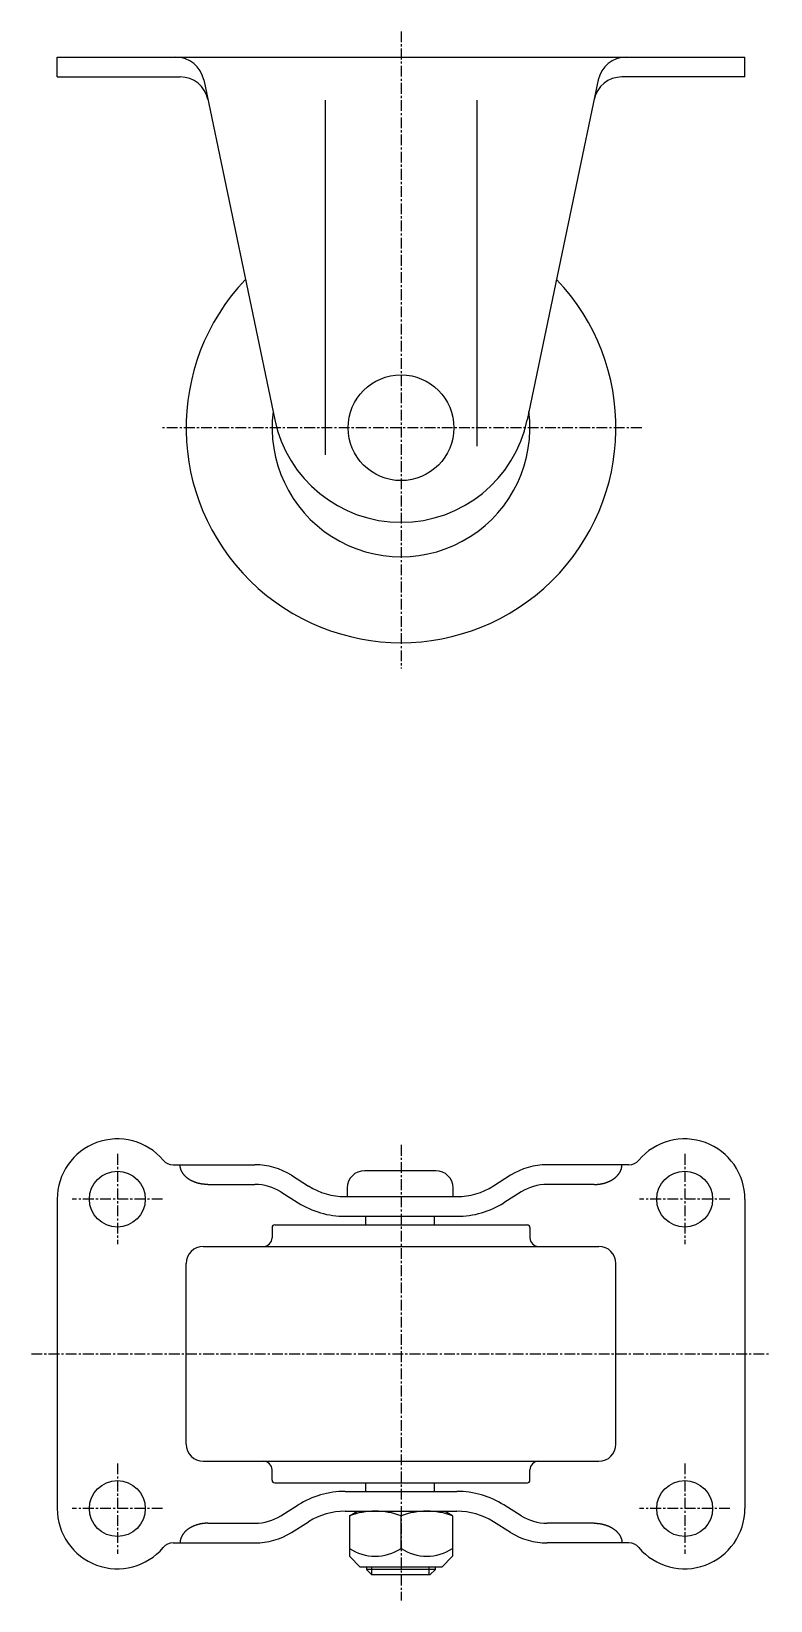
# Model space of a CAD drawing. Extents: x -3290 to -3105, y -737 to -442.
# Drawn here: x -3190.6 to -3104.6, y -736.6 to -554.1 of the extents above; entities that cross this region are included whole.
import ezdxf

# ---------------------------------------------------------------- set-up
doc = ezdxf.new("R2010")
doc.units = 0
doc.linetypes.add('CENTER', pattern=[2, 1.25, -0.25, 0.25, -0.25])
doc.layers.get('0').update_dxf_attribs({"linetype": 'CONTINUOUS'})
doc.layers.add('CENTER', color=1, linetype='CENTER')

msp = doc.modelspace()

# ---------------------------------------------------------------- linework, layer by layer
at = {"color": 7, "linetype": 'CONTINUOUS'}
for p, q in [((-3187.62, -557.12), (-3107.62, -557.12)), ((-3187.62, -559.42), (-3187.62, -557.12)), ((-3107.62, -559.42), (-3107.62, -557.12)), ((-3187.62, -559.42), (-3173.32, -559.42)), ((-3170.57, -559.74), (-3162.31, -599.29)), ((-3124.67, -559.74), (-3132.94, -599.29)), ((-3107.62, -559.42), (-3121.92, -559.42)), ((-3156.43, -562.12), (-3156.43, -603.36)), ((-3138.82, -562.12), (-3138.82, -602.36)), ((-3174.14, -685.94), (-3164.62, -685.94)), ((-3121.1, -685.94), (-3130.62, -685.94)), ((-3160.37, -687.17), (-3158.38, -688.42)), ((-3143.57, -686.64), (-3151.87, -686.64)), ((-3134.88, -687.17), (-3136.87, -688.42)), ((-3187.62, -689.94), (-3187.62, -725.94)), ((-3170.09, -688.24), (-3164.62, -688.24)), ((-3161.59, -689.11), (-3159.6, -690.37)), ((-3154.12, -689.64), (-3141.12, -689.64)), ((-3153.87, -688.64), (-3153.87, -689.64)), ((-3141.57, -689.64), (-3141.57, -688.64)), ((-3133.65, -689.11), (-3135.65, -690.37)), ((-3125.15, -688.24), (-3130.62, -688.24)), ((-3107.62, -689.94), (-3107.62, -725.94)), ((-3162.62, -693.24), (-3162.62, -694.44)), ((-3162.32, -692.94), (-3132.92, -692.94)), ((-3154.12, -691.94), (-3141.12, -691.94)), ((-3151.72, -692.94), (-3151.72, -691.94)), ((-3143.72, -692.94), (-3143.72, -691.94)), ((-3132.62, -693.24), (-3132.62, -694.44)), ((-3170.62, -695.44), (-3124.62, -695.44)), ((-3172.62, -718.44), (-3172.62, -697.44)), ((-3122.62, -718.44), (-3122.62, -697.44)), ((-3170.62, -720.44), (-3124.62, -720.44)), ((-3162.62, -722.64), (-3162.62, -721.44)), ((-3132.62, -722.64), (-3132.62, -721.44)), ((-3162.32, -722.94), (-3132.92, -722.94)), ((-3154.12, -723.94), (-3141.12, -723.94)), ((-3151.72, -723.94), (-3151.72, -722.94)), ((-3143.72, -723.94), (-3143.72, -722.94)), ((-3161.59, -726.77), (-3159.6, -725.52)), ((-3154.12, -726.24), (-3141.12, -726.24)), ((-3153.62, -726.78), (-3152.7, -726.24)), ((-3141.62, -726.78), (-3142.55, -726.24)), ((-3133.65, -726.77), (-3135.65, -725.52)), ((-3170.09, -727.64), (-3164.62, -727.64)), ((-3160.37, -728.72), (-3158.38, -727.47)), ((-3153.62, -726.78), (-3153.62, -731.49)), ((-3147.62, -730.56), (-3147.62, -726.78)), ((-3141.62, -726.78), (-3141.62, -731.49)), ((-3134.88, -728.72), (-3136.87, -727.47)), ((-3125.15, -727.64), (-3130.62, -727.64)), ((-3174.14, -729.94), (-3164.62, -729.94)), ((-3121.1, -729.94), (-3130.62, -729.94)), ((-3152.37, -732.74), (-3153.62, -731.49)), ((-3142.87, -732.74), (-3141.62, -731.49)), ((-3142.87, -732.74), (-3152.37, -732.74)), ((-3151.62, -732.74), (-3151.62, -733.02)), ((-3143.62, -733.02), (-3151.62, -733.02)), ((-3151.62, -733.02), (-3151, -733.64)), ((-3151, -733.64), (-3151, -732.74)), ((-3144.25, -733.64), (-3151, -733.64)), ((-3144.34, -733.64), (-3144.34, -732.74)), ((-3143.62, -733.02), (-3144.25, -733.64)), ((-3143.62, -733.02), (-3143.62, -732.74))]:
    msp.add_line(p, q, dxfattribs=at)
for points in [[(-3170.09, -688.24, 0), (-3170.13, -688.24, 0), (-3170.17, -688.24, 0), (-3170.21, -688.24, 0), (-3170.25, -688.24, 0), (-3170.29, -688.24, 0), (-3170.33, -688.24, 0), (-3170.37, -688.23, 0), (-3170.41, -688.23, 0), (-3170.45, -688.23, 0), (-3170.49, -688.22, 0), (-3170.53, -688.22, 0), (-3170.57, -688.22, 0), (-3170.61, -688.21, 0), (-3170.65, -688.21, 0), (-3170.68, -688.2, 0), (-3170.72, -688.2, 0), (-3170.76, -688.19, 0), (-3170.8, -688.19, 0), (-3170.84, -688.18, 0), (-3170.88, -688.17, 0), (-3170.92, -688.17, 0), (-3170.96, -688.16, 0), (-3170.99, -688.15, 0), (-3171.03, -688.14, 0), (-3171.07, -688.13, 0), (-3171.11, -688.13, 0), (-3171.14, -688.12, 0), (-3171.18, -688.11, 0), (-3171.22, -688.1, 0), (-3171.26, -688.09, 0), (-3171.29, -688.08, 0), (-3171.33, -688.07, 0), (-3171.37, -688.06, 0), (-3171.4, -688.04, 0), (-3171.44, -688.03, 0), (-3171.47, -688.02, 0), (-3171.51, -688.01, 0), (-3171.55, -688, 0), (-3171.58, -687.98, 0), (-3171.62, -687.97, 0), (-3171.65, -687.96, 0), (-3171.69, -687.94, 0), (-3171.72, -687.93, 0), (-3171.75, -687.91, 0), (-3171.79, -687.9, 0), (-3171.82, -687.89, 0), (-3171.85, -687.87, 0), (-3171.89, -687.86, 0), (-3171.92, -687.84, 0), (-3171.95, -687.82, 0), (-3171.99, -687.81, 0), (-3172.02, -687.79, 0), (-3172.05, -687.77, 0), (-3172.08, -687.76, 0), (-3172.11, -687.74, 0), (-3172.14, -687.72, 0), (-3172.17, -687.7, 0), (-3172.2, -687.68, 0), (-3172.23, -687.66, 0), (-3172.26, -687.65, 0), (-3172.29, -687.63, 0), (-3172.32, -687.61, 0), (-3172.35, -687.59, 0), (-3172.38, -687.57, 0), (-3172.41, -687.55, 0), (-3172.43, -687.53, 0), (-3172.46, -687.51, 0), (-3172.49, -687.49, 0), (-3172.51, -687.47, 0), (-3172.54, -687.45, 0), (-3172.57, -687.42, 0), (-3172.59, -687.4, 0), (-3172.62, -687.38, 0), (-3172.64, -687.36, 0), (-3172.66, -687.34, 0), (-3172.69, -687.31, 0), (-3172.71, -687.29, 0), (-3172.73, -687.27, 0), (-3172.76, -687.24, 0), (-3172.78, -687.22, 0), (-3172.8, -687.2, 0), (-3172.82, -687.17, 0), (-3172.84, -687.15, 0), (-3172.86, -687.12, 0), (-3172.88, -687.1, 0), (-3172.9, -687.08, 0), (-3172.92, -687.05, 0), (-3172.94, -687.03, 0), (-3172.96, -687, 0), (-3172.98, -686.98, 0), (-3173, -686.95, 0), (-3173.01, -686.93, 0), (-3173.03, -686.9, 0), (-3173.05, -686.87, 0), (-3173.06, -686.85, 0), (-3173.08, -686.82, 0), (-3173.09, -686.8, 0), (-3173.11, -686.77, 0), (-3173.12, -686.74, 0), (-3173.13, -686.72, 0), (-3173.15, -686.69, 0), (-3173.16, -686.66, 0), (-3173.17, -686.64, 0), (-3173.18, -686.61, 0), (-3173.2, -686.58, 0), (-3173.21, -686.56, 0), (-3173.22, -686.53, 0), (-3173.23, -686.5, 0), (-3173.24, -686.47, 0), (-3173.25, -686.45, 0), (-3173.25, -686.42, 0), (-3173.26, -686.39, 0), (-3173.27, -686.36, 0), (-3173.28, -686.34, 0), (-3173.28, -686.31, 0), (-3173.29, -686.28, 0), (-3173.29, -686.25, 0), (-3173.3, -686.22, 0), (-3173.3, -686.2, 0), (-3173.31, -686.17, 0), (-3173.31, -686.14, 0), (-3173.31, -686.11, 0), (-3173.32, -686.08, 0), (-3173.32, -686.05, 0), (-3173.32, -686.03, 0), (-3173.32, -686, 0), (-3173.32, -685.97, 0), (-3173.32, -685.94, 0)], [(-3125.15, -688.24, 0), (-3125.11, -688.24, 0), (-3125.07, -688.24, 0), (-3125.03, -688.24, 0), (-3124.99, -688.24, 0), (-3124.95, -688.24, 0), (-3124.92, -688.24, 0), (-3124.88, -688.23, 0), (-3124.84, -688.23, 0), (-3124.8, -688.23, 0), (-3124.76, -688.22, 0), (-3124.72, -688.22, 0), (-3124.68, -688.22, 0), (-3124.64, -688.21, 0), (-3124.6, -688.21, 0), (-3124.56, -688.2, 0), (-3124.52, -688.2, 0), (-3124.48, -688.19, 0), (-3124.45, -688.19, 0), (-3124.41, -688.18, 0), (-3124.37, -688.17, 0), (-3124.33, -688.17, 0), (-3124.29, -688.16, 0), (-3124.25, -688.15, 0), (-3124.22, -688.14, 0), (-3124.18, -688.13, 0), (-3124.14, -688.13, 0), (-3124.1, -688.12, 0), (-3124.06, -688.11, 0), (-3124.03, -688.1, 0), (-3123.99, -688.09, 0), (-3123.95, -688.08, 0), (-3123.92, -688.07, 0), (-3123.88, -688.06, 0), (-3123.84, -688.04, 0), (-3123.81, -688.03, 0), (-3123.77, -688.02, 0), (-3123.74, -688.01, 0), (-3123.7, -688, 0), (-3123.67, -687.98, 0), (-3123.63, -687.97, 0), (-3123.6, -687.96, 0), (-3123.56, -687.94, 0), (-3123.53, -687.93, 0), (-3123.49, -687.91, 0), (-3123.46, -687.9, 0), (-3123.42, -687.89, 0), (-3123.39, -687.87, 0), (-3123.36, -687.86, 0), (-3123.33, -687.84, 0), (-3123.29, -687.82, 0), (-3123.26, -687.81, 0), (-3123.23, -687.79, 0), (-3123.2, -687.77, 0), (-3123.17, -687.76, 0), (-3123.13, -687.74, 0), (-3123.1, -687.72, 0), (-3123.07, -687.7, 0), (-3123.04, -687.68, 0), (-3123.01, -687.66, 0), (-3122.98, -687.65, 0), (-3122.95, -687.63, 0), (-3122.93, -687.61, 0), (-3122.9, -687.59, 0), (-3122.87, -687.57, 0), (-3122.84, -687.55, 0), (-3122.81, -687.53, 0), (-3122.79, -687.51, 0), (-3122.76, -687.49, 0), (-3122.73, -687.47, 0), (-3122.71, -687.45, 0), (-3122.68, -687.42, 0), (-3122.66, -687.4, 0), (-3122.63, -687.38, 0), (-3122.61, -687.36, 0), (-3122.58, -687.34, 0), (-3122.56, -687.31, 0), (-3122.54, -687.29, 0), (-3122.51, -687.27, 0), (-3122.49, -687.24, 0), (-3122.47, -687.22, 0), (-3122.45, -687.2, 0), (-3122.42, -687.17, 0), (-3122.4, -687.15, 0), (-3122.38, -687.12, 0), (-3122.36, -687.1, 0), (-3122.34, -687.08, 0), (-3122.32, -687.05, 0), (-3122.3, -687.03, 0), (-3122.29, -687, 0), (-3122.27, -686.98, 0), (-3122.25, -686.95, 0), (-3122.23, -686.93, 0), (-3122.22, -686.9, 0), (-3122.2, -686.87, 0), (-3122.18, -686.85, 0), (-3122.17, -686.82, 0), (-3122.15, -686.8, 0), (-3122.14, -686.77, 0), (-3122.13, -686.74, 0), (-3122.11, -686.72, 0), (-3122.1, -686.69, 0), (-3122.09, -686.66, 0), (-3122.07, -686.64, 0), (-3122.06, -686.61, 0), (-3122.05, -686.58, 0), (-3122.04, -686.56, 0), (-3122.03, -686.53, 0), (-3122.02, -686.5, 0), (-3122.01, -686.47, 0), (-3122, -686.45, 0), (-3121.99, -686.42, 0), (-3121.98, -686.39, 0), (-3121.98, -686.36, 0), (-3121.97, -686.34, 0), (-3121.96, -686.31, 0), (-3121.96, -686.28, 0), (-3121.95, -686.25, 0), (-3121.95, -686.22, 0), (-3121.94, -686.2, 0), (-3121.94, -686.17, 0), (-3121.93, -686.14, 0), (-3121.93, -686.11, 0), (-3121.93, -686.08, 0), (-3121.93, -686.05, 0), (-3121.92, -686.03, 0), (-3121.92, -686, 0), (-3121.92, -685.97, 0), (-3121.92, -685.94, 0)], [(-3170.09, -727.64, 0), (-3170.13, -727.64, 0), (-3170.17, -727.64, 0), (-3170.21, -727.64, 0), (-3170.25, -727.64, 0), (-3170.29, -727.65, 0), (-3170.33, -727.65, 0), (-3170.37, -727.65, 0), (-3170.41, -727.65, 0), (-3170.45, -727.66, 0), (-3170.49, -727.66, 0), (-3170.53, -727.66, 0), (-3170.57, -727.67, 0), (-3170.61, -727.67, 0), (-3170.65, -727.68, 0), (-3170.68, -727.68, 0), (-3170.72, -727.69, 0), (-3170.76, -727.69, 0), (-3170.8, -727.7, 0), (-3170.84, -727.71, 0), (-3170.88, -727.71, 0), (-3170.92, -727.72, 0), (-3170.96, -727.73, 0), (-3170.99, -727.73, 0), (-3171.03, -727.74, 0), (-3171.07, -727.75, 0), (-3171.11, -727.76, 0), (-3171.14, -727.77, 0), (-3171.18, -727.78, 0), (-3171.22, -727.79, 0), (-3171.26, -727.8, 0), (-3171.29, -727.81, 0), (-3171.33, -727.82, 0), (-3171.37, -727.83, 0), (-3171.4, -727.84, 0), (-3171.44, -727.85, 0), (-3171.47, -727.86, 0), (-3171.51, -727.88, 0), (-3171.55, -727.89, 0), (-3171.58, -727.9, 0), (-3171.62, -727.91, 0), (-3171.65, -727.93, 0), (-3171.69, -727.94, 0), (-3171.72, -727.96, 0), (-3171.75, -727.97, 0), (-3171.79, -727.98, 0), (-3171.82, -728, 0), (-3171.85, -728.01, 0), (-3171.89, -728.03, 0), (-3171.92, -728.05, 0), (-3171.95, -728.06, 0), (-3171.99, -728.08, 0), (-3172.02, -728.1, 0), (-3172.05, -728.11, 0), (-3172.08, -728.13, 0), (-3172.11, -728.15, 0), (-3172.14, -728.16, 0), (-3172.17, -728.18, 0), (-3172.2, -728.2, 0), (-3172.23, -728.22, 0), (-3172.26, -728.24, 0), (-3172.29, -728.26, 0), (-3172.32, -728.28, 0), (-3172.35, -728.3, 0), (-3172.38, -728.32, 0), (-3172.41, -728.34, 0), (-3172.43, -728.36, 0), (-3172.46, -728.38, 0), (-3172.49, -728.4, 0), (-3172.51, -728.42, 0), (-3172.54, -728.44, 0), (-3172.57, -728.46, 0), (-3172.59, -728.48, 0), (-3172.62, -728.5, 0), (-3172.64, -728.53, 0), (-3172.66, -728.55, 0), (-3172.69, -728.57, 0), (-3172.71, -728.6, 0), (-3172.73, -728.62, 0), (-3172.76, -728.64, 0), (-3172.78, -728.66, 0), (-3172.8, -728.69, 0), (-3172.82, -728.71, 0), (-3172.84, -728.74, 0), (-3172.86, -728.76, 0), (-3172.88, -728.78, 0), (-3172.9, -728.81, 0), (-3172.92, -728.83, 0), (-3172.94, -728.86, 0), (-3172.96, -728.88, 0), (-3172.98, -728.91, 0), (-3173, -728.93, 0), (-3173.01, -728.96, 0), (-3173.03, -728.99, 0), (-3173.05, -729.01, 0), (-3173.06, -729.04, 0), (-3173.08, -729.06, 0), (-3173.09, -729.09, 0), (-3173.11, -729.12, 0), (-3173.12, -729.14, 0), (-3173.13, -729.17, 0), (-3173.15, -729.19, 0), (-3173.16, -729.22, 0), (-3173.17, -729.25, 0), (-3173.18, -729.27, 0), (-3173.2, -729.3, 0), (-3173.21, -729.33, 0), (-3173.22, -729.36, 0), (-3173.23, -729.38, 0), (-3173.24, -729.41, 0), (-3173.25, -729.44, 0), (-3173.25, -729.47, 0), (-3173.26, -729.49, 0), (-3173.27, -729.52, 0), (-3173.28, -729.55, 0), (-3173.28, -729.58, 0), (-3173.29, -729.61, 0), (-3173.29, -729.63, 0), (-3173.3, -729.66, 0), (-3173.3, -729.69, 0), (-3173.31, -729.72, 0), (-3173.31, -729.75, 0), (-3173.31, -729.77, 0), (-3173.32, -729.8, 0), (-3173.32, -729.83, 0), (-3173.32, -729.86, 0), (-3173.32, -729.89, 0), (-3173.32, -729.91, 0), (-3173.32, -729.94, 0)], [(-3125.15, -727.64, 0), (-3125.11, -727.64, 0), (-3125.07, -727.64, 0), (-3125.03, -727.64, 0), (-3124.99, -727.64, 0), (-3124.95, -727.65, 0), (-3124.92, -727.65, 0), (-3124.88, -727.65, 0), (-3124.84, -727.65, 0), (-3124.8, -727.66, 0), (-3124.76, -727.66, 0), (-3124.72, -727.66, 0), (-3124.68, -727.67, 0), (-3124.64, -727.67, 0), (-3124.6, -727.68, 0), (-3124.56, -727.68, 0), (-3124.52, -727.69, 0), (-3124.48, -727.69, 0), (-3124.45, -727.7, 0), (-3124.41, -727.71, 0), (-3124.37, -727.71, 0), (-3124.33, -727.72, 0), (-3124.29, -727.73, 0), (-3124.25, -727.73, 0), (-3124.22, -727.74, 0), (-3124.18, -727.75, 0), (-3124.14, -727.76, 0), (-3124.1, -727.77, 0), (-3124.06, -727.78, 0), (-3124.03, -727.79, 0), (-3123.99, -727.8, 0), (-3123.95, -727.81, 0), (-3123.92, -727.82, 0), (-3123.88, -727.83, 0), (-3123.84, -727.84, 0), (-3123.81, -727.85, 0), (-3123.77, -727.86, 0), (-3123.74, -727.88, 0), (-3123.7, -727.89, 0), (-3123.67, -727.9, 0), (-3123.63, -727.91, 0), (-3123.6, -727.93, 0), (-3123.56, -727.94, 0), (-3123.53, -727.96, 0), (-3123.49, -727.97, 0), (-3123.46, -727.98, 0), (-3123.42, -728, 0), (-3123.39, -728.01, 0), (-3123.36, -728.03, 0), (-3123.33, -728.05, 0), (-3123.29, -728.06, 0), (-3123.26, -728.08, 0), (-3123.23, -728.1, 0), (-3123.2, -728.11, 0), (-3123.17, -728.13, 0), (-3123.13, -728.15, 0), (-3123.1, -728.16, 0), (-3123.07, -728.18, 0), (-3123.04, -728.2, 0), (-3123.01, -728.22, 0), (-3122.98, -728.24, 0), (-3122.95, -728.26, 0), (-3122.93, -728.28, 0), (-3122.9, -728.3, 0), (-3122.87, -728.32, 0), (-3122.84, -728.34, 0), (-3122.81, -728.36, 0), (-3122.79, -728.38, 0), (-3122.76, -728.4, 0), (-3122.73, -728.42, 0), (-3122.71, -728.44, 0), (-3122.68, -728.46, 0), (-3122.66, -728.48, 0), (-3122.63, -728.5, 0), (-3122.61, -728.53, 0), (-3122.58, -728.55, 0), (-3122.56, -728.57, 0), (-3122.54, -728.6, 0), (-3122.51, -728.62, 0), (-3122.49, -728.64, 0), (-3122.47, -728.66, 0), (-3122.45, -728.69, 0), (-3122.42, -728.71, 0), (-3122.4, -728.74, 0), (-3122.38, -728.76, 0), (-3122.36, -728.78, 0), (-3122.34, -728.81, 0), (-3122.32, -728.83, 0), (-3122.3, -728.86, 0), (-3122.29, -728.88, 0), (-3122.27, -728.91, 0), (-3122.25, -728.93, 0), (-3122.23, -728.96, 0), (-3122.22, -728.99, 0), (-3122.2, -729.01, 0), (-3122.18, -729.04, 0), (-3122.17, -729.06, 0), (-3122.15, -729.09, 0), (-3122.14, -729.12, 0), (-3122.13, -729.14, 0), (-3122.11, -729.17, 0), (-3122.1, -729.19, 0), (-3122.09, -729.22, 0), (-3122.07, -729.25, 0), (-3122.06, -729.27, 0), (-3122.05, -729.3, 0), (-3122.04, -729.33, 0), (-3122.03, -729.36, 0), (-3122.02, -729.38, 0), (-3122.01, -729.41, 0), (-3122, -729.44, 0), (-3121.99, -729.47, 0), (-3121.98, -729.49, 0), (-3121.98, -729.52, 0), (-3121.97, -729.55, 0), (-3121.96, -729.58, 0), (-3121.96, -729.61, 0), (-3121.95, -729.63, 0), (-3121.95, -729.66, 0), (-3121.94, -729.69, 0), (-3121.94, -729.72, 0), (-3121.93, -729.75, 0), (-3121.93, -729.77, 0), (-3121.93, -729.8, 0), (-3121.93, -729.83, 0), (-3121.92, -729.86, 0), (-3121.92, -729.89, 0), (-3121.92, -729.91, 0), (-3121.92, -729.94, 0)]]:
    msp.add_polyline3d(points, dxfattribs=at)
for centre, radius in [((-3147.62, -600.22), 6.15), ((-3180.62, -689.94), 3.25), ((-3114.62, -689.94), 3.25), ((-3180.62, -725.94), 3.25), ((-3114.62, -725.94), 3.25)]:
    msp.add_circle(centre, radius, dxfattribs=at)
for centre, radius, start, end in [((-3173.8, -560.42), 3.3, 11.8101, 90), ((-3121.44, -560.42), 3.3, 90, 168.1899), ((-3173.32, -562.72), 3.3, 11.8101, 90), ((-3121.92, -562.72), 3.3, 90, 168.1899), ((-3147.62, -600.22), 25, 136.369, 43.631), ((-3147.62, -600.22), 15, 172.7931, 7.2069), ((-3147.62, -596.22), 15, 191.8101, 348.1899), ((-3180.62, -689.94), 7, 40.3202, 180), ((-3114.62, -689.94), 7, 0, 139.6798), ((-3174.14, -684.44), 1.5, 220.3202, 270), ((-3164.62, -693.94), 8, 57.8826, 90), ((-3130.62, -693.94), 8, 90, 122.1174), ((-3121.1, -684.44), 1.5, 270, 319.6798), ((-3151.87, -688.64), 2, 90, 180), ((-3143.57, -688.64), 2, 0, 90), ((-3164.62, -693.94), 5.7, 57.8826, 90), ((-3154.12, -681.64), 8, 237.8826, 270), ((-3141.12, -681.64), 8, 270, 302.1174), ((-3130.62, -693.94), 5.7, 90, 122.1174), ((-3154.12, -681.64), 10.3, 237.8826, 270), ((-3141.12, -681.64), 10.3, 270, 302.1174), ((-3162.32, -693.24), 0.3, 90, 180), ((-3132.92, -693.24), 0.3, 0, 90), ((-3163.62, -694.44), 1, 270, 0), ((-3131.62, -694.44), 1, 180, 270), ((-3170.62, -697.44), 2, 90, 180), ((-3124.62, -697.44), 2, 0, 90), ((-3170.62, -718.44), 2, 180, 270), ((-3124.62, -718.44), 2, 270, 0), ((-3163.62, -721.44), 1, 0, 90), ((-3131.62, -721.44), 1, 90, 180), ((-3162.32, -722.64), 0.3, 180, 270), ((-3132.92, -722.64), 0.3, 270, 0), ((-3154.12, -734.24), 10.3, 90, 122.1174), ((-3141.12, -734.24), 10.3, 57.8826, 90), ((-3141.12, -734.24), 10.3, 57.8826, 90), ((-3180.62, -725.94), 7, 180, 319.6798), ((-3154.12, -734.24), 8, 90, 122.1174), ((-3150.62, -734.91), 8.67, 69.7438, 110.2562), ((-3144.62, -734.91), 8.67, 69.7438, 110.2562), ((-3141.12, -734.24), 8, 57.8826, 90), ((-3114.62, -725.94), 7, 220.3202, 0), ((-3164.62, -721.94), 5.7, 270, 302.1174), ((-3130.62, -721.94), 5.7, 237.8826, 270), ((-3174.14, -731.44), 1.5, 90, 139.6798), ((-3164.62, -721.94), 8, 270, 302.1174), ((-3130.62, -721.94), 8, 237.8826, 270), ((-3121.1, -731.44), 1.5, 40.3202, 90), ((-3150.62, -726.18), 5.31, 235.6158, 304.3842), ((-3144.62, -726.18), 5.31, 235.6158, 304.3842)]:
    msp.add_arc(centre, radius, start, end, dxfattribs=at)
at = {"layer": 'CENTER', "color": 1, "linetype": 'CENTER'}
for p, q in [((-3147.62, -554.12), (-3147.62, -628.22)), ((-3119.62, -600.22), (-3175.62, -600.22)), ((-3147.62, -683.64), (-3147.62, -736.64)), ((-3180.62, -684.69), (-3180.62, -695.19)), ((-3114.62, -684.69), (-3114.62, -695.19)), ((-3175.37, -689.94), (-3185.87, -689.94)), ((-3109.37, -689.94), (-3119.87, -689.94)), ((-3190.62, -707.94), (-3104.62, -707.94)), ((-3180.62, -720.69), (-3180.62, -731.19)), ((-3114.62, -720.69), (-3114.62, -731.19)), ((-3175.37, -725.94), (-3185.87, -725.94)), ((-3109.37, -725.94), (-3119.87, -725.94))]:
    msp.add_line(p, q, dxfattribs=at)

doc.saveas('drawing.dxf')
